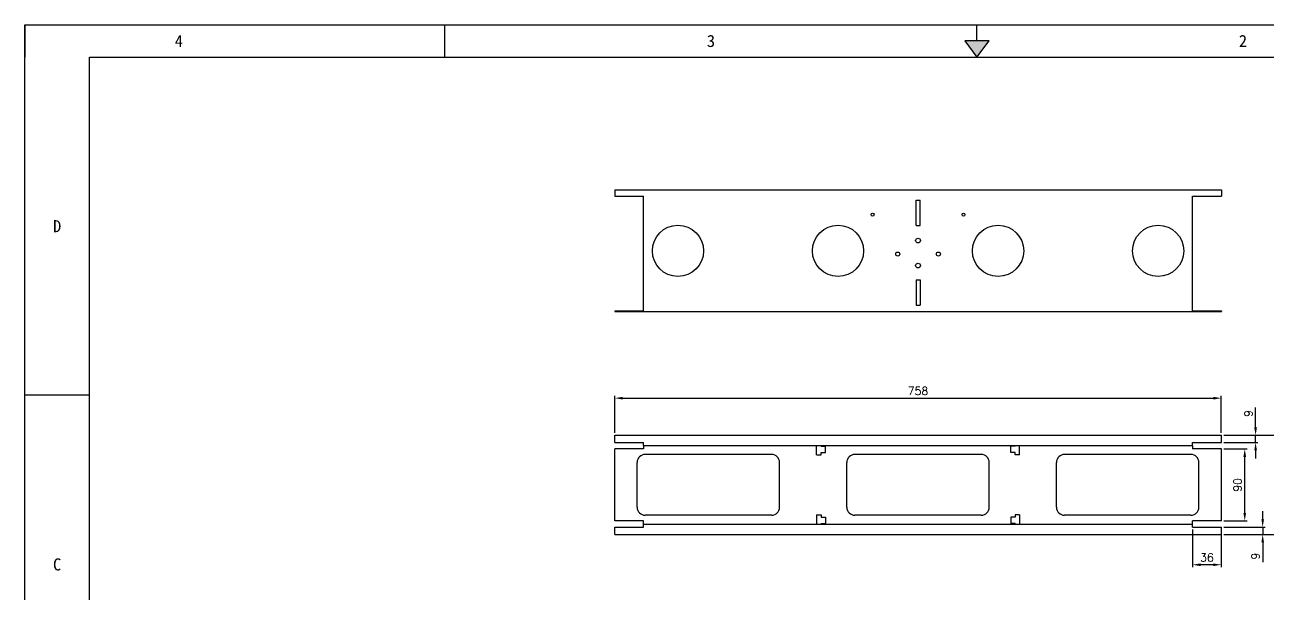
# Model space of a CAD drawing. Header units: millimetres. Extents: x 25928 to 50356, y -44172 to 20163.
# Drawn here: x 35165 to 36719, y 18727 to 19439 of the extents above; entities that cross this region are included whole.
import ezdxf
from ezdxf.enums import TextEntityAlignment as Align

# ---------------------------------------------------------------- set-up
doc = ezdxf.new("R2010")
doc.units = ezdxf.units.MM
doc.linetypes.add('DOT', pattern=[0.25, 0, -0.25])
doc.layers.add('dim', color=2, linetype='Continuous', lineweight=9)
doc.layers.add('print', color=30, linetype='Continuous')
doc.styles.add('Dartop', font='')
doc.styles.get("Standard").update_dxf_attribs({"font": 'txt', "bigfont": 'gbcbig.shx'})
doc.styles.get('Dartop').set_extended_font_data('FangSong_GB2312')
doc.dimstyles.new('2-small', dxfattribs={"dimtxt": 10, "dimasz": 10, "dimexe": 3, "dimexo": 3, "dimgap": 4, "dimtad": 1, "dimtxsty": 'Standard', "dimcen": 5, "dimadec": 0, "dimazin": 0, "dimtfac": 1, "dimtmove": 0, "dimatfit": 3, "dimfxl": 0, "dimarcsym": 0})

# ---------------------------------------------------------------- blocks, each defined once
blk = doc.blocks.new('*U6')
at = {"color": 254, "linetype": 'Continuous'}
for points in [[(17, 21.667), (17.188, 21.75), (16.812, 21.75)], [(17, 21.667), (16.812, 21.75), (17, 21.5)], [(17, 21.667), (17, 21.5), (17.188, 21.75)]]:
    blk.add_solid(points, dxfattribs=at)
blk = doc.blocks.new('*D216')
at = {"layer": 'Defpoints', "color": 0}
for p in [(36660.4, 18972.3), (35902.4, 18925.9), (36660.4, 18925.9)]:
    blk.add_point(p, dxfattribs=at)
at = {"layer": 'dim', "color": 0, "lineweight": -2}
for p, q in [((35902.4, 18928.9), (35902.4, 18975.3)), ((35912.4, 18972.3), (36650.4, 18972.3)), ((36660.4, 18928.9), (36660.4, 18975.3))]:
    blk.add_line(p, q, dxfattribs=at)
at = {"layer": 'dim', "color": 0}
for points in [[(35912.4, 18974), (35912.4, 18970.6), (35902.4, 18972.3)], [(36650.4, 18974), (36650.4, 18970.6), (36660.4, 18972.3)]]:
    blk.add_solid(points, dxfattribs=at)
at = {"layer": 'dim', "color": 0, "insert": (36281.4, 18981.3), "char_height": 10, "attachment_point": 5}
blk.add_mtext('758', dxfattribs=at)
blk = doc.blocks.new('*D217')
at = {"layer": 'Defpoints', "color": 0}
for p in [(36660.4, 18925.9), (36746.8, 18925.9), (36660.4, 18801.9)]:
    blk.add_point(p, dxfattribs=at)
at = {"layer": 'dim', "color": 0, "lineweight": -2}
for p, q in [((36663.4, 18925.9), (36749.8, 18925.9)), ((36746.8, 18811.9), (36746.8, 18915.9)), ((36663.4, 18801.9), (36749.8, 18801.9))]:
    blk.add_line(p, q, dxfattribs=at)
at = {"layer": 'dim', "color": 0}
for points in [[(36745.2, 18915.9), (36748.5, 18915.9), (36746.8, 18925.9)], [(36745.2, 18811.9), (36748.5, 18811.9), (36746.8, 18801.9)]]:
    blk.add_solid(points, dxfattribs=at)
at = {"layer": 'dim', "color": 0, "insert": (36737.8, 18863.9), "char_height": 10, "attachment_point": 5, "rotation": 90}
blk.add_mtext('124', dxfattribs=at)
blk = doc.blocks.new('*D221')
at = {"layer": 'Defpoints', "color": 0}
for p in [(36660.4, 18925.9), (36703.2, 18925.9), (36660.4, 18916.9)]:
    blk.add_point(p, dxfattribs=at)
at = {"layer": 'dim', "color": 0, "lineweight": -2}
for p, q in [((36703.2, 18935.9), (36703.2, 18960.6)), ((36663.4, 18925.9), (36706.2, 18925.9)), ((36703.2, 18916.9), (36703.2, 18925.9)), ((36663.4, 18916.9), (36706.2, 18916.9)), ((36703.2, 18906.9), (36703.2, 18896.9))]:
    blk.add_line(p, q, dxfattribs=at)
at = {"layer": 'dim', "color": 0}
for points in [[(36701.5, 18935.9), (36704.9, 18935.9), (36703.2, 18925.9)], [(36701.5, 18906.9), (36704.9, 18906.9), (36703.2, 18916.9)]]:
    blk.add_solid(points, dxfattribs=at)
at = {"layer": 'dim', "color": 0, "insert": (36694.2, 18953.2), "char_height": 10, "attachment_point": 5, "rotation": 90}
blk.add_mtext('9', dxfattribs=at)
blk = doc.blocks.new('*D222')
at = {"layer": 'Defpoints', "color": 0}
for p in [(36660.4, 18810.9), (36660.4, 18801.9), (36712.1, 18801.9)]:
    blk.add_point(p, dxfattribs=at)
at = {"layer": 'dim', "color": 0, "lineweight": -2}
for p, q in [((36712.1, 18820.9), (36712.1, 18830.9)), ((36663.4, 18810.9), (36715.1, 18810.9)), ((36663.4, 18801.9), (36715.1, 18801.9)), ((36712.1, 18810.9), (36712.1, 18801.9)), ((36712.1, 18791.9), (36712.1, 18767.2))]:
    blk.add_line(p, q, dxfattribs=at)
at = {"layer": 'dim', "color": 0}
for points in [[(36710.4, 18820.9), (36713.7, 18820.9), (36712.1, 18810.9)], [(36710.4, 18791.9), (36713.7, 18791.9), (36712.1, 18801.9)]]:
    blk.add_solid(points, dxfattribs=at)
at = {"layer": 'dim', "color": 0, "insert": (36703.1, 18774.6), "char_height": 10, "attachment_point": 5, "rotation": 90}
blk.add_mtext('9', dxfattribs=at)
blk = doc.blocks.new('*D223')
at = {"layer": 'Defpoints', "color": 0}
for p in [(36660.4, 18908.9), (36689.7, 18908.9), (36660.4, 18818.9)]:
    blk.add_point(p, dxfattribs=at)
at = {"layer": 'dim', "color": 0, "lineweight": -2}
for p, q in [((36663.4, 18908.9), (36692.7, 18908.9)), ((36689.7, 18828.9), (36689.7, 18898.9)), ((36663.4, 18818.9), (36692.7, 18818.9))]:
    blk.add_line(p, q, dxfattribs=at)
at = {"layer": 'dim', "color": 0}
for points in [[(36688, 18898.9), (36691.3, 18898.9), (36689.7, 18908.9)], [(36688, 18828.9), (36691.3, 18828.9), (36689.7, 18818.9)]]:
    blk.add_solid(points, dxfattribs=at)
at = {"layer": 'dim', "color": 0, "insert": (36680.7, 18863.9), "char_height": 10, "attachment_point": 5, "rotation": 90}
blk.add_mtext('90', dxfattribs=at)
blk = doc.blocks.new('*D224')
at = {"layer": 'Defpoints', "color": 0}
for p in [(36624.4, 18810.9), (36660.4, 18810.9), (36624.4, 18764)]:
    blk.add_point(p, dxfattribs=at)
at = {"layer": 'dim', "color": 0, "lineweight": -2}
for p, q in [((36624.4, 18807.9), (36624.4, 18761)), ((36660.4, 18807.9), (36660.4, 18761)), ((36650.4, 18764), (36634.4, 18764))]:
    blk.add_line(p, q, dxfattribs=at)
at = {"layer": 'dim', "color": 0}
for points in [[(36634.4, 18765.6), (36634.4, 18762.3), (36624.4, 18764)], [(36650.4, 18765.6), (36650.4, 18762.3), (36660.4, 18764)]]:
    blk.add_solid(points, dxfattribs=at)
at = {"layer": 'dim', "color": 0, "insert": (36642.4, 18773), "char_height": 10, "attachment_point": 5}
blk.add_mtext('36', dxfattribs=at)

msp = doc.modelspace()

# ---------------------------------------------------------------- linework, layer by layer
at = {"color": 0, "linetype": 'DOT'}
for p, q in [((35165.391, 19439.206), (37684.564, 19439.206)), ((35165.391, 17706.82), (35165.391, 19398.918))]:
    msp.add_line(p, q, dxfattribs=at)
at = {"color": 0}
for p, q in [((35165.391, 19439.206), (35165.391, 19398.918)), ((35690.305, 19398.918), (35690.305, 19439.206)), ((36355.058, 19419.062), (36355.058, 19439.206)), ((35245.968, 17706.82), (35245.968, 19398.918)), ((35245.968, 19398.918), (37644.276, 19398.918)), ((35245.968, 18975.894), (35165.391, 18975.894))]:
    msp.add_line(p, q, dxfattribs=at)
for p, q in [((35902.442, 19233.016), (36660.442, 19233.016)), ((35902.442, 19233.016), (35902.442, 19225.016)), ((36660.442, 19233.016), (36660.442, 19225.016)), ((35902.442, 19225.016), (35938.442, 19225.016)), ((35938.442, 19080.516), (35938.442, 19225.016)), ((36278.942, 19220.016), (36283.942, 19220.016)), ((36278.942, 19188.216), (36278.942, 19220.016)), ((36283.942, 19188.216), (36283.942, 19220.016)), ((36624.442, 19225.016), (36660.442, 19225.016)), ((36624.442, 19080.516), (36624.442, 19225.016)), ((36278.942, 19188.216), (36283.942, 19188.216)), ((36278.942, 19120.316), (36283.942, 19120.316)), ((36278.942, 19120.316), (36278.942, 19088.516)), ((36283.942, 19120.316), (36283.942, 19088.516)), ((35902.442, 19081.516), (35938.442, 19081.516)), ((35902.442, 19081.516), (35902.442, 19080.516)), ((35902.442, 19080.516), (36660.442, 19080.516)), ((36278.942, 19088.516), (36283.942, 19088.516)), ((36624.442, 19081.516), (36660.442, 19081.516)), ((36660.442, 19081.516), (36660.442, 19080.516)), ((35902.442, 18925.899), (36660.442, 18925.899)), ((35902.442, 18916.899), (35902.442, 18925.899)), ((36660.442, 18916.899), (36660.442, 18925.899)), ((35902.442, 18916.899), (35938.442, 18916.899)), ((35902.442, 18818.899), (35902.442, 18908.899)), ((35938.442, 18908.899), (35902.442, 18908.899)), ((35938.442, 18913.199), (35938.442, 18916.899)), ((35938.442, 18913.199), (36624.442, 18913.199)), ((35938.442, 18913.199), (35938.442, 18908.899)), ((36154.692, 18901.399), (36154.692, 18913.199)), ((36160.192, 18912.399), (36160.192, 18913.199)), ((36160.192, 18912.399), (36165.692, 18912.399)), ((36165.692, 18904.399), (36165.692, 18912.399)), ((36402.692, 18912.399), (36397.192, 18912.399)), ((36397.192, 18904.399), (36397.192, 18912.399)), ((36402.692, 18912.399), (36402.692, 18913.199)), ((36408.192, 18901.399), (36408.192, 18913.199)), ((36624.442, 18916.899), (36660.442, 18916.899)), ((36624.442, 18913.199), (36624.442, 18916.899)), ((36624.442, 18913.199), (36624.442, 18908.899)), ((36660.442, 18908.899), (36624.442, 18908.899)), ((36660.442, 18818.899), (36660.442, 18908.899)), ((35930.442, 18835.899), (35930.442, 18891.899)), ((36098.442, 18901.899), (35940.442, 18901.899)), ((36108.442, 18835.899), (36108.442, 18891.899)), ((36154.692, 18901.399), (36160.192, 18901.399)), ((36160.192, 18904.399), (36165.692, 18904.399)), ((36160.192, 18901.399), (36160.192, 18904.399)), ((36192.442, 18835.899), (36192.442, 18891.899)), ((36360.442, 18901.899), (36202.442, 18901.899)), ((36370.442, 18835.899), (36370.442, 18891.899)), ((36402.692, 18904.399), (36397.192, 18904.399)), ((36402.692, 18901.399), (36402.692, 18904.399)), ((36408.192, 18901.399), (36402.692, 18901.399)), ((36454.442, 18835.899), (36454.442, 18891.899)), ((36622.442, 18901.899), (36464.442, 18901.899)), ((36632.442, 18835.899), (36632.442, 18891.899)), ((35938.442, 18818.899), (35902.442, 18818.899)), ((35938.442, 18810.899), (35938.442, 18818.899)), ((35938.442, 18814.599), (36624.442, 18814.599)), ((36098.442, 18825.899), (35940.442, 18825.899)), ((36154.692, 18826.399), (36160.192, 18826.399)), ((36154.692, 18826.399), (36154.692, 18814.599)), ((36160.192, 18826.399), (36160.192, 18823.399)), ((36160.192, 18823.399), (36165.692, 18823.399)), ((36160.192, 18815.399), (36165.692, 18815.399)), ((36160.192, 18815.399), (36160.192, 18814.599)), ((36165.692, 18823.399), (36165.692, 18815.399)), ((36360.442, 18825.899), (36202.442, 18825.899)), ((36402.692, 18823.399), (36397.192, 18823.399)), ((36397.192, 18823.399), (36397.192, 18815.399)), ((36402.692, 18815.399), (36397.192, 18815.399)), ((36408.192, 18826.399), (36402.692, 18826.399)), ((36402.692, 18826.399), (36402.692, 18823.399)), ((36402.692, 18815.399), (36402.692, 18814.599)), ((36408.192, 18826.399), (36408.192, 18814.599)), ((36622.442, 18825.899), (36464.442, 18825.899)), ((36660.442, 18818.899), (36624.442, 18818.899)), ((36624.442, 18814.599), (36624.442, 18818.899)), ((36624.442, 18810.899), (36624.442, 18814.599)), ((35902.442, 18810.899), (35938.442, 18810.899)), ((35902.442, 18801.899), (35902.442, 18810.899)), ((35902.442, 18801.899), (36660.442, 18801.899)), ((36624.442, 18810.899), (36660.442, 18810.899)), ((36660.442, 18801.899), (36660.442, 18810.899))]:
    msp.add_line(p, q)
msp.add_lwpolyline([(36355.058, 19398.918), (36370.166, 19419.062), (36339.95, 19419.062), (36355.058, 19398.918)], close=True, dxfattribs=at)
for centre, radius in [((36224.692, 19201.816), 1.8), ((36338.192, 19201.816), 1.8), ((35981.442, 19156.516), 32), ((36181.442, 19156.516), 32), ((36381.442, 19156.516), 32), ((36581.442, 19156.516), 32), ((36281.442, 19169.391), 3), ((36256.042, 19152.516), 2.5), ((36306.842, 19152.516), 2.5), ((36281.442, 19138.141), 3)]:
    msp.add_circle(centre, radius)
for centre, start, end in [((35940.442, 18891.899), 90, 180), ((36098.442, 18891.899), 0, 90), ((36202.442, 18891.899), 90, 180), ((36360.442, 18891.899), 0, 90), ((36464.442, 18891.899), 90, 180), ((36622.442, 18891.899), 0, 90), ((35940.442, 18835.899), 180, 270), ((36098.442, 18835.899), 270, 0), ((36202.442, 18835.899), 180, 270), ((36360.442, 18835.899), 270, 0), ((36464.442, 18835.899), 180, 270), ((36622.442, 18835.899), 270, 0)]:
    msp.add_arc(centre, 10, start, end)
at = {"layer": 'print'}
msp.add_lwpolyline([(35165.391, 19439.206), (37724.852, 19439.206), (37724.852, 17666.532), (35165.391, 17666.532)], close=True, dxfattribs=at)

# ---------------------------------------------------------------- block references
at = {"color": 0, "linetype": 'Continuous', "xscale": 80.57610619627711, "yscale": 80.57610619687368, "zscale": 80.57610619687446}
msp.add_blockref('*U6', (34985.264, 17666.532), dxfattribs=at)

# ---------------------------------------------------------------- texts
at = {"color": 0, "style": 'Dartop'}
for s, p in [('4', (35357.929, 19419.062)), ('3', (36022.682, 19419.062)), ('2', (36687.435, 19419.062)), ('D', (35205.68, 19187.406)), ('C', (35205.68, 18764.381))]:
    msp.add_text(s, height=15.108, dxfattribs=at).set_placement(p, align=Align.MIDDLE_CENTER)

# ---------------------------------------------------------------- dimensions: what is measured, and where the dimension line sits
at = {"layer": 'dim'}
for base, p1, p2, picture, middle in [((36660.442, 18972.296), (35902.442, 18925.899), (36660.442, 18925.899), '*D216', (36281.442, 18981.296)), ((36624.442, 18763.975), (36660.442, 18810.899), (36624.442, 18810.899), '*D224', (36642.442, 18772.975))]:
    dim = msp.add_linear_dim(base=base, p1=p1, p2=p2, dimstyle='2-small', override={"dimpost": '\\X'}, dxfattribs=at)
    dim.commit()
    dim.dimension.update_dxf_attribs({"geometry": picture, "text_midpoint": middle})
for base, p1, p2, picture, middle in [((36703.214, 18925.899), (36660.442, 18916.899), (36660.442, 18925.899), '*D221', (36694.214, 18953.232)), ((36689.675, 18908.899), (36660.442, 18818.899), (36660.442, 18908.899), '*D223', (36680.675, 18863.899)), ((36712.079, 18801.899), (36660.442, 18810.899), (36660.442, 18801.899), '*D222', (36703.079, 18774.566))]:
    dim = msp.add_linear_dim(base=base, p1=p1, p2=p2, angle=90, dimstyle='2-small', override={"dimpost": '\\X'}, dxfattribs=at)
    dim.commit()
    dim.dimension.update_dxf_attribs({"geometry": picture, "text_midpoint": middle})
dim = msp.add_linear_dim(base=(36746.819, 18925.899), p1=(36660.442, 18801.899), p2=(36660.442, 18925.899), angle=90, dimstyle='2-small', override={"dimpost": '\\X'}, dxfattribs=at)
dim.commit()
dim.dimension.update_dxf_attribs({"geometry": '*D217', "text_midpoint": (36746.819, 18863.899), "dimtype": 160})

doc.saveas('drawing.dxf')
